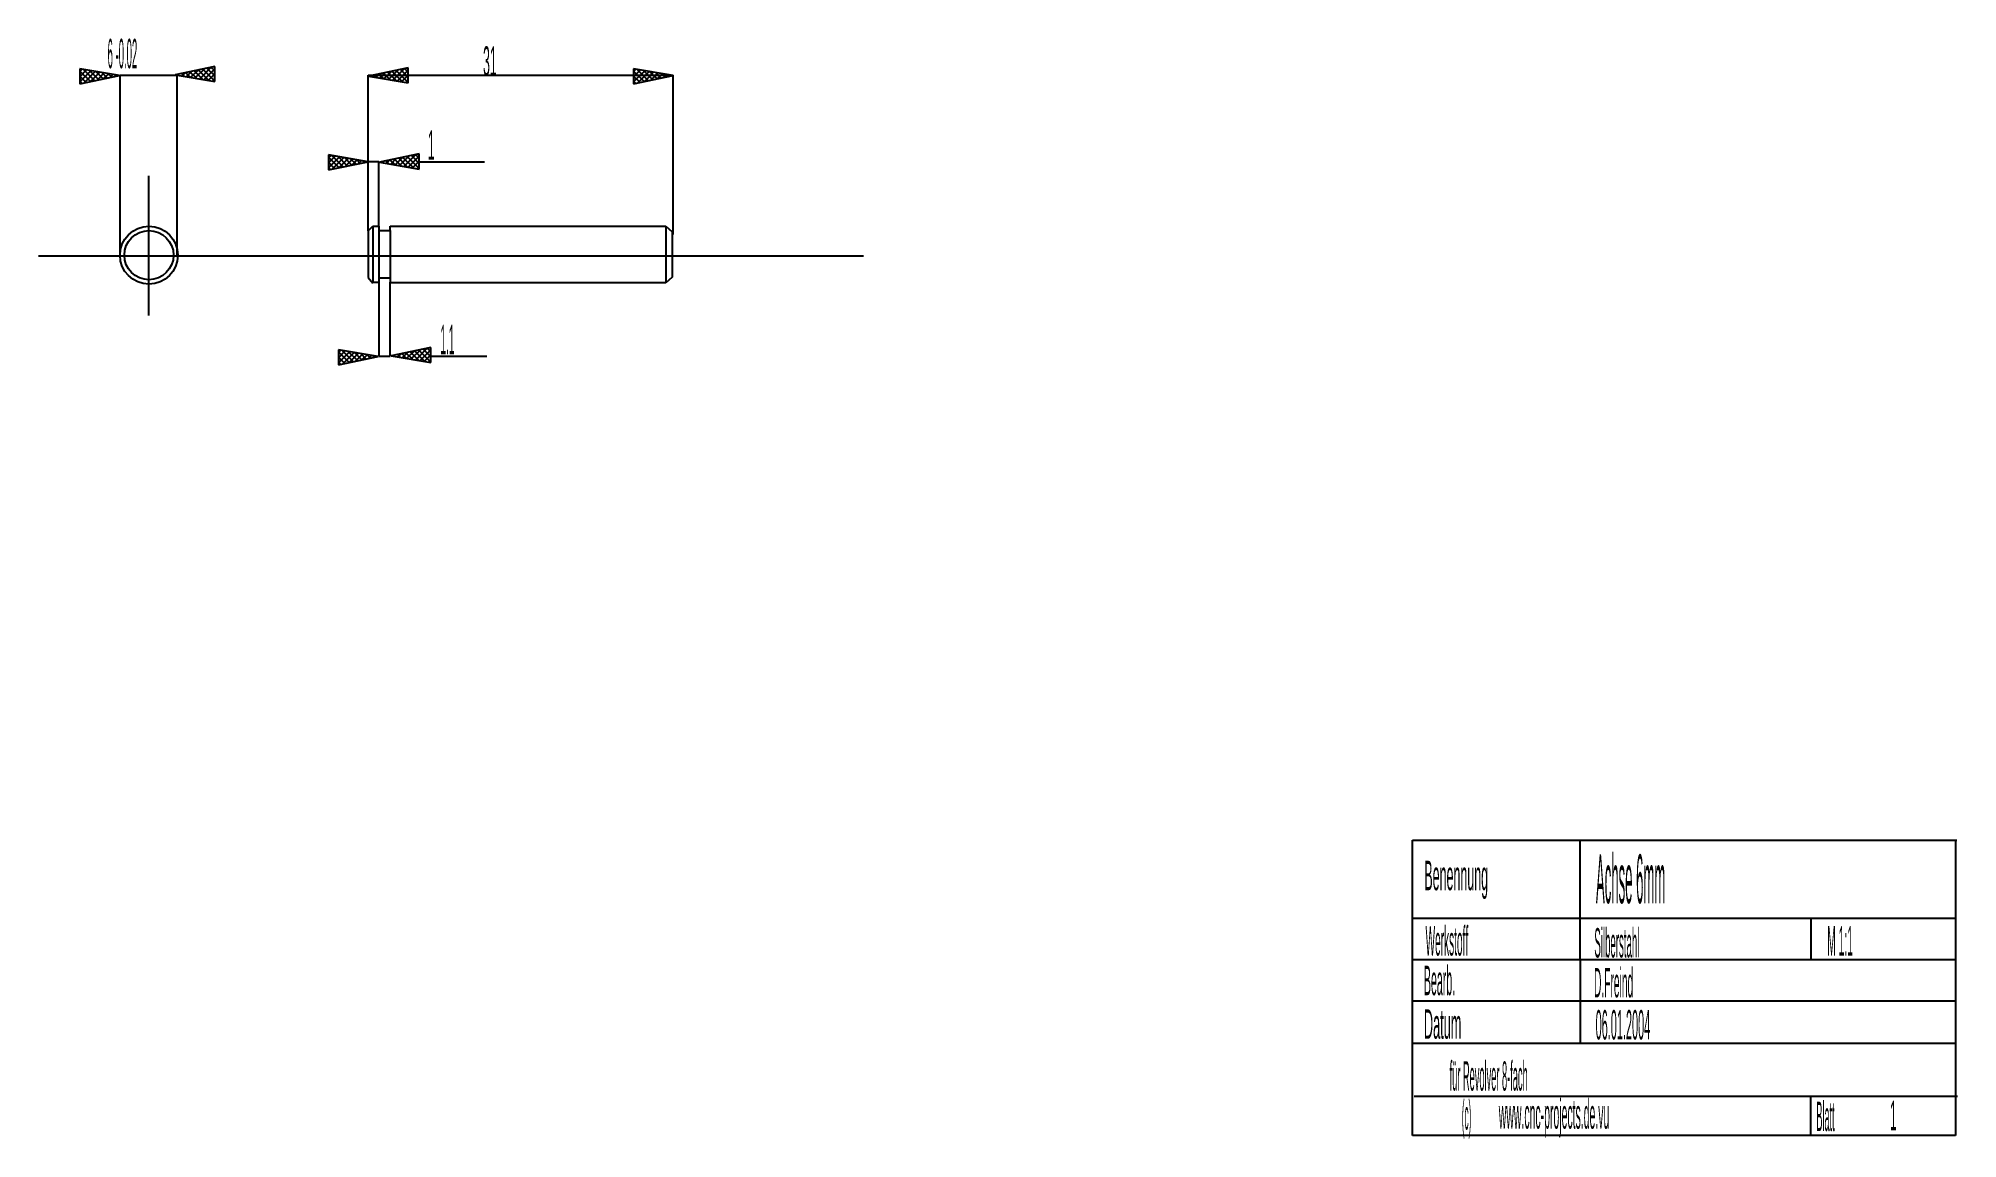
# Model space of a CAD drawing. Extents: x 3.38 to 11.09, y 0.35 to 4.77.
import ezdxf

# ---------------------------------------------------------------- set-up
doc = ezdxf.new("R2010")
doc.units = 0
doc.header["$LTSCALE"] = 10
doc.linetypes.add('DASHDOT', pattern=[1, 0.5, -0.25, 0, -0.25])
doc.layers.add('1', color=1, linetype='CONTINUOUS')

msp = doc.modelspace()

# ---------------------------------------------------------------- linework, layer by layer
at = {"layer": '1', "color": 1, "linetype": 'CONTINUOUS'}
for p, q in [((3.7048, 4.6236), (3.5455, 4.6508)), ((3.5455, 4.6508), (3.5455, 4.5904)), ((3.5455, 4.6508), (3.5455, 4.5904)), ((3.7048, 4.6236), (3.5455, 4.6508)), ((3.5455, 4.6508), (3.5455, 4.5904)), ((3.5455, 4.6508), (3.5455, 4.5904)), ((3.5548, 4.6492), (3.5455, 4.6399)), ((3.5548, 4.6492), (3.5455, 4.6399)), ((3.5725, 4.6462), (3.5455, 4.6192)), ((3.5725, 4.6462), (3.5455, 4.6192)), ((3.5901, 4.6432), (3.5455, 4.5986)), ((3.5901, 4.6432), (3.5455, 4.5986)), ((3.5882, 4.5993), (3.5455, 4.642)), ((3.5882, 4.5993), (3.5455, 4.642)), ((3.6053, 4.6028), (3.5598, 4.6483)), ((3.6053, 4.6028), (3.5598, 4.6483)), ((3.6078, 4.6402), (3.5613, 4.5937)), ((3.6078, 4.6402), (3.5613, 4.5937)), ((3.6224, 4.6064), (3.5847, 4.6441)), ((3.6224, 4.6064), (3.5847, 4.6441)), ((3.6254, 4.6371), (3.5874, 4.5991)), ((3.6254, 4.6371), (3.5874, 4.5991)), ((3.6395, 4.61), (3.6096, 4.6398)), ((3.6395, 4.61), (3.6096, 4.6398)), ((3.643, 4.6341), (3.6135, 4.6045)), ((3.643, 4.6341), (3.6135, 4.6045)), ((3.6566, 4.6135), (3.6345, 4.6356)), ((3.6566, 4.6135), (3.6345, 4.6356)), ((3.6607, 4.6311), (3.6396, 4.61)), ((3.6607, 4.6311), (3.6396, 4.61)), ((3.6737, 4.6171), (3.6595, 4.6313)), ((3.6737, 4.6171), (3.6595, 4.6313)), ((3.6783, 4.6281), (3.6656, 4.6154)), ((3.6783, 4.6281), (3.6656, 4.6154)), ((4.0876, 4.6597), (3.9283, 4.6265)), ((4.0876, 4.6597), (3.9283, 4.6265)), ((3.9407, 4.6244), (3.9368, 4.6283)), ((3.9407, 4.6244), (3.9368, 4.6283)), ((3.9421, 4.6294), (3.9376, 4.6249)), ((3.9421, 4.6294), (3.9376, 4.6249)), ((3.9656, 4.6201), (3.9539, 4.6319)), ((3.9656, 4.6201), (3.9539, 4.6319)), ((3.9682, 4.6348), (3.9552, 4.6219)), ((3.9682, 4.6348), (3.9552, 4.6219)), ((3.9905, 4.6159), (3.971, 4.6354)), ((3.9905, 4.6159), (3.971, 4.6354)), ((3.9943, 4.6403), (3.9729, 4.6189)), ((3.9943, 4.6403), (3.9729, 4.6189)), ((4.0154, 4.6117), (3.9881, 4.639)), ((4.0154, 4.6117), (3.9881, 4.639)), ((4.0204, 4.6457), (3.9905, 4.6159)), ((4.0204, 4.6457), (3.9905, 4.6159)), ((4.0403, 4.6074), (4.0052, 4.6426)), ((4.0403, 4.6074), (4.0052, 4.6426)), ((4.0464, 4.6512), (4.0082, 4.6129)), ((4.0464, 4.6512), (4.0082, 4.6129)), ((4.0652, 4.6032), (4.0223, 4.6461)), ((4.0652, 4.6032), (4.0223, 4.6461)), ((4.0725, 4.6566), (4.0258, 4.6099)), ((4.0725, 4.6566), (4.0258, 4.6099)), ((4.0876, 4.6015), (4.0394, 4.6497)), ((4.0876, 4.6015), (4.0394, 4.6497)), ((4.0876, 4.651), (4.0435, 4.6069)), ((4.0876, 4.651), (4.0435, 4.6069)), ((4.0876, 4.6221), (4.0565, 4.6533)), ((4.0876, 4.6221), (4.0565, 4.6533)), ((4.0876, 4.6303), (4.0611, 4.6039)), ((4.0876, 4.6303), (4.0611, 4.6039)), ((4.0876, 4.6428), (4.0735, 4.6568)), ((4.0876, 4.6428), (4.0735, 4.6568)), ((4.0876, 4.5993), (4.0876, 4.6597)), ((4.0876, 4.5993), (4.0876, 4.6597)), ((4.0876, 4.5993), (4.0876, 4.6597)), ((4.0876, 4.5993), (4.0876, 4.6597)), ((4.8647, 4.6547), (4.7054, 4.6215)), ((4.8647, 4.6547), (4.7054, 4.6215)), ((4.7453, 4.6298), (4.7324, 4.6169)), ((4.7453, 4.6298), (4.7324, 4.6169)), ((4.7677, 4.6109), (4.7482, 4.6304)), ((4.7677, 4.6109), (4.7482, 4.6304)), ((4.7714, 4.6352), (4.75, 4.6139)), ((4.7714, 4.6352), (4.75, 4.6139)), ((4.7926, 4.6066), (4.7653, 4.634)), ((4.7926, 4.6066), (4.7653, 4.634)), ((4.7975, 4.6407), (4.7677, 4.6109)), ((4.7975, 4.6407), (4.7677, 4.6109)), ((4.8175, 4.6024), (4.7823, 4.6375)), ((4.8175, 4.6024), (4.7823, 4.6375)), ((4.8236, 4.6461), (4.7853, 4.6079)), ((4.8236, 4.6461), (4.7853, 4.6079)), ((4.8424, 4.5981), (4.7994, 4.6411)), ((4.8424, 4.5981), (4.7994, 4.6411)), ((4.8497, 4.6516), (4.803, 4.6048)), ((4.8497, 4.6516), (4.803, 4.6048)), ((4.8647, 4.5964), (4.8165, 4.6447)), ((4.8647, 4.5964), (4.8165, 4.6447)), ((4.8647, 4.6459), (4.8206, 4.6018)), ((4.8647, 4.6459), (4.8206, 4.6018)), ((4.8647, 4.6171), (4.8336, 4.6482)), ((4.8647, 4.6171), (4.8336, 4.6482)), ((4.8647, 4.6378), (4.8507, 4.6518)), ((4.8647, 4.6378), (4.8507, 4.6518)), ((4.8647, 4.5943), (4.8647, 4.6547)), ((4.8647, 4.5943), (4.8647, 4.6547)), ((4.8647, 4.5943), (4.8647, 4.6547)), ((4.8647, 4.5943), (4.8647, 4.6547)), ((5.9303, 4.6236), (5.771, 4.6508)), ((5.771, 4.6508), (5.771, 4.5904)), ((5.771, 4.6508), (5.771, 4.5904)), ((5.9303, 4.6236), (5.771, 4.6508)), ((5.771, 4.6508), (5.771, 4.5904)), ((5.771, 4.6508), (5.771, 4.5904)), ((5.7803, 4.6492), (5.771, 4.6399)), ((5.7803, 4.6492), (5.771, 4.6399)), ((5.798, 4.6462), (5.771, 4.6192)), ((5.798, 4.6462), (5.771, 4.6192)), ((5.8156, 4.6432), (5.771, 4.5986)), ((5.8156, 4.6432), (5.771, 4.5986)), ((5.8137, 4.5993), (5.771, 4.642)), ((5.8137, 4.5993), (5.771, 4.642)), ((5.8308, 4.6028), (5.7854, 4.6483)), ((5.8308, 4.6028), (5.7854, 4.6483)), ((5.8333, 4.6402), (5.7868, 4.5937)), ((5.8333, 4.6402), (5.7868, 4.5937)), ((5.8479, 4.6064), (5.8103, 4.6441)), ((5.8479, 4.6064), (5.8103, 4.6441)), ((5.8509, 4.6371), (5.8129, 4.5991)), ((5.8509, 4.6371), (5.8129, 4.5991)), ((5.865, 4.61), (5.8352, 4.6398)), ((5.865, 4.61), (5.8352, 4.6398)), ((5.8686, 4.6341), (5.839, 4.6045)), ((5.8686, 4.6341), (5.839, 4.6045)), ((5.8821, 4.6135), (5.8601, 4.6356)), ((5.8821, 4.6135), (5.8601, 4.6356)), ((5.8862, 4.6311), (5.8651, 4.61)), ((5.8862, 4.6311), (5.8651, 4.61)), ((5.8992, 4.6171), (5.885, 4.6313)), ((5.8992, 4.6171), (5.885, 4.6313)), ((5.9038, 4.6281), (5.8912, 4.6154)), ((5.9038, 4.6281), (5.8912, 4.6154)), ((3.5455, 4.5904), (3.7048, 4.6236)), ((3.5455, 4.5904), (3.7048, 4.6236)), ((3.5711, 4.5957), (3.5455, 4.6214)), ((3.5711, 4.5957), (3.5455, 4.6214)), ((3.5541, 4.5922), (3.5455, 4.6007)), ((3.5541, 4.5922), (3.5455, 4.6007)), ((3.6908, 4.6207), (3.6844, 4.6271)), ((3.6908, 4.6207), (3.6844, 4.6271)), ((3.696, 4.6251), (3.6917, 4.6209)), ((3.696, 4.6251), (3.6917, 4.6209)), ((3.7048, 4.6236), (3.7048, 4.6236)), ((3.7048, 4.6236), (3.7048, 4.6236)), ((3.7076, 3.8997), (3.7076, 4.6252)), ((3.7076, 4.6252), (3.9347, 4.6252)), ((3.9283, 4.6265), (3.9283, 4.6265)), ((3.9283, 4.6265), (4.0876, 4.5993)), ((3.9283, 4.6265), (3.9283, 4.6265)), ((3.9283, 4.6265), (4.0876, 4.5993)), ((3.9347, 4.6252), (3.9347, 3.8997)), ((4.0876, 4.6097), (4.0787, 4.6008)), ((4.0876, 4.6097), (4.0787, 4.6008)), ((4.7046, 3.9998), (4.7046, 4.6252)), ((4.7046, 4.6252), (5.928, 4.6252)), ((4.7054, 4.6215), (4.7054, 4.6215)), ((4.7054, 4.6215), (4.8647, 4.5943)), ((4.7054, 4.6215), (4.7054, 4.6215)), ((4.7054, 4.6215), (4.8647, 4.5943)), ((4.7179, 4.6194), (4.714, 4.6233)), ((4.7179, 4.6194), (4.714, 4.6233)), ((4.7192, 4.6244), (4.7148, 4.6199)), ((4.7192, 4.6244), (4.7148, 4.6199)), ((4.7428, 4.6151), (4.7311, 4.6268)), ((4.7428, 4.6151), (4.7311, 4.6268)), ((4.8647, 4.6253), (4.8383, 4.5988)), ((4.8647, 4.6253), (4.8383, 4.5988)), ((4.8647, 4.6046), (4.8559, 4.5958)), ((4.8647, 4.6046), (4.8559, 4.5958)), ((5.771, 4.5904), (5.9303, 4.6236)), ((5.771, 4.5904), (5.9303, 4.6236)), ((5.7967, 4.5957), (5.771, 4.6214)), ((5.7967, 4.5957), (5.771, 4.6214)), ((5.7796, 4.5922), (5.771, 4.6007)), ((5.7796, 4.5922), (5.771, 4.6007)), ((5.9163, 4.6207), (5.9099, 4.6271)), ((5.9163, 4.6207), (5.9099, 4.6271)), ((5.9215, 4.6251), (5.9173, 4.6209)), ((5.9215, 4.6251), (5.9173, 4.6209)), ((5.928, 4.6252), (5.928, 3.9853)), ((5.9303, 4.6236), (5.9303, 4.6236)), ((5.9303, 4.6236), (5.9303, 4.6236)), ((4.7036, 4.2777), (4.5443, 4.3049)), ((4.5443, 4.3049), (4.5443, 4.2445)), ((4.5443, 4.3049), (4.5443, 4.2445)), ((4.7036, 4.2777), (4.5443, 4.3049)), ((4.5443, 4.3049), (4.5443, 4.2445)), ((4.5443, 4.3049), (4.5443, 4.2445)), ((4.5536, 4.3033), (4.5443, 4.294)), ((4.5536, 4.3033), (4.5443, 4.294)), ((4.5712, 4.3003), (4.5443, 4.2733)), ((4.5712, 4.3003), (4.5443, 4.2733)), ((4.5889, 4.2973), (4.5443, 4.2527)), ((4.5889, 4.2973), (4.5443, 4.2527)), ((4.587, 4.2534), (4.5443, 4.2961)), ((4.587, 4.2534), (4.5443, 4.2961)), ((4.5443, 4.2445), (4.7036, 4.2777)), ((4.5443, 4.2445), (4.7036, 4.2777)), ((4.5699, 4.2498), (4.5443, 4.2755)), ((4.5699, 4.2498), (4.5443, 4.2755)), ((4.5528, 4.2463), (4.5443, 4.2548)), ((4.5528, 4.2463), (4.5443, 4.2548)), ((4.6041, 4.257), (4.5586, 4.3025)), ((4.6041, 4.257), (4.5586, 4.3025)), ((4.6065, 4.2943), (4.56, 4.2478)), ((4.6065, 4.2943), (4.56, 4.2478)), ((4.6212, 4.2605), (4.5835, 4.2982)), ((4.6212, 4.2605), (4.5835, 4.2982)), ((4.6242, 4.2913), (4.5861, 4.2532)), ((4.6242, 4.2913), (4.5861, 4.2532)), ((4.6383, 4.2641), (4.6084, 4.294)), ((4.6383, 4.2641), (4.6084, 4.294)), ((4.6418, 4.2883), (4.6122, 4.2587)), ((4.6418, 4.2883), (4.6122, 4.2587)), ((4.6553, 4.2677), (4.6333, 4.2897)), ((4.6553, 4.2677), (4.6333, 4.2897)), ((4.6594, 4.2852), (4.6383, 4.2641)), ((4.6594, 4.2852), (4.6383, 4.2641)), ((4.6724, 4.2712), (4.6582, 4.2855)), ((4.6724, 4.2712), (4.6582, 4.2855)), ((4.6771, 4.2822), (4.6644, 4.2696)), ((4.6771, 4.2822), (4.6644, 4.2696)), ((4.6895, 4.2748), (4.6831, 4.2812)), ((4.6895, 4.2748), (4.6831, 4.2812)), ((4.6947, 4.2792), (4.6905, 4.275)), ((4.6947, 4.2792), (4.6905, 4.275)), ((4.7036, 4.2777), (4.7036, 4.2777)), ((4.7036, 4.2777), (4.7036, 4.2777)), ((4.7467, 4.2776), (4.7068, 4.2776)), ((4.7467, 4.0186), (4.7467, 4.2776)), ((4.9093, 4.3088), (4.75, 4.2756)), ((4.9093, 4.3088), (4.75, 4.2756)), ((4.75, 4.2756), (4.75, 4.2756)), ((4.75, 4.2756), (4.9093, 4.2484)), ((4.75, 4.2756), (4.75, 4.2756)), ((4.75, 4.2756), (4.9093, 4.2484)), ((4.7625, 4.2735), (4.7586, 4.2774)), ((4.7625, 4.2735), (4.7586, 4.2774)), ((4.7638, 4.2785), (4.7593, 4.274)), ((4.7638, 4.2785), (4.7593, 4.274)), ((4.7874, 4.2692), (4.7757, 4.281)), ((4.7874, 4.2692), (4.7757, 4.281)), ((4.7899, 4.2839), (4.777, 4.271)), ((4.7899, 4.2839), (4.777, 4.271)), ((4.8123, 4.265), (4.7927, 4.2845)), ((4.8123, 4.265), (4.7927, 4.2845)), ((4.816, 4.2894), (4.7946, 4.268)), ((4.816, 4.2894), (4.7946, 4.268)), ((4.8372, 4.2607), (4.8098, 4.2881)), ((4.8372, 4.2607), (4.8098, 4.2881)), ((4.8421, 4.2948), (4.8123, 4.265)), ((4.8421, 4.2948), (4.8123, 4.265)), ((4.8621, 4.2565), (4.8269, 4.2916)), ((4.8621, 4.2565), (4.8269, 4.2916)), ((4.8682, 4.3003), (4.8299, 4.262)), ((4.8682, 4.3003), (4.8299, 4.262)), ((4.887, 4.2522), (4.844, 4.2952)), ((4.887, 4.2522), (4.844, 4.2952)), ((4.8943, 4.3057), (4.8476, 4.259)), ((4.8943, 4.3057), (4.8476, 4.259)), ((4.9093, 4.2506), (4.8611, 4.2988)), ((4.9093, 4.2506), (4.8611, 4.2988)), ((4.9093, 4.3001), (4.8652, 4.256)), ((4.9093, 4.3001), (4.8652, 4.256)), ((4.9093, 4.2712), (4.8782, 4.3023)), ((4.9093, 4.2712), (4.8782, 4.3023)), ((4.9093, 4.2794), (4.8828, 4.2529)), ((4.9093, 4.2794), (4.8828, 4.2529)), ((4.9093, 4.2919), (4.8953, 4.3059)), ((4.9093, 4.2919), (4.8953, 4.3059)), ((4.9093, 4.2588), (4.9005, 4.2499)), ((4.9093, 4.2588), (4.9005, 4.2499)), ((4.9087, 4.2776), (5.1711, 4.2776)), ((4.9093, 4.2484), (4.9093, 4.3088)), ((4.9093, 4.2484), (4.9093, 4.3088)), ((4.9093, 4.2484), (4.9093, 4.3088)), ((4.9093, 4.2484), (4.9093, 4.3088)), ((4.7046, 3.9998), (4.7234, 4.0186)), ((4.7234, 4.0186), (4.7234, 3.7897)), ((4.7234, 4.0186), (4.7467, 4.0186)), ((4.7467, 4.0186), (4.7467, 3.7923)), ((4.7929, 4.0018), (4.7929, 4.0186)), ((4.7929, 4.0186), (5.9009, 4.0186)), ((5.9009, 4.0186), (5.9009, 3.7916)), ((5.9009, 4.0186), (5.9258, 3.9958)), ((4.7046, 3.9998), (4.7046, 3.8122)), ((4.7467, 4.0018), (4.7929, 4.0018)), ((4.7929, 4.0018), (4.7929, 3.8109)), ((5.9258, 3.9958), (5.9258, 3.8136)), ((4.7046, 3.8122), (4.7234, 3.7897)), ((4.7467, 3.7923), (4.7236, 3.7923)), ((4.7467, 3.8111), (4.7929, 3.8111)), ((4.7467, 3.7923), (4.7467, 3.4966)), ((5.9009, 3.7916), (4.7924, 3.7916)), ((4.7926, 3.4966), (4.7926, 3.7939)), ((4.7929, 3.8111), (4.7929, 3.7923)), ((5.9258, 3.8136), (5.9009, 3.7916)), ((4.7444, 3.495), (4.5851, 3.5221)), ((4.5851, 3.5221), (4.5851, 3.4617)), ((4.5851, 3.5221), (4.5851, 3.4617)), ((4.7444, 3.495), (4.5851, 3.5221)), ((4.5851, 3.5221), (4.5851, 3.4617)), ((4.5851, 3.5221), (4.5851, 3.4617)), ((4.5944, 3.5206), (4.5851, 3.5112)), ((4.5944, 3.5206), (4.5851, 3.5112)), ((4.6121, 3.5175), (4.5851, 3.4906)), ((4.6121, 3.5175), (4.5851, 3.4906)), ((4.6297, 3.5145), (4.5851, 3.4699)), ((4.6297, 3.5145), (4.5851, 3.4699)), ((4.6278, 3.4707), (4.5851, 3.5134)), ((4.6278, 3.4707), (4.5851, 3.5134)), ((4.5851, 3.4617), (4.7444, 3.495)), ((4.5851, 3.4617), (4.7444, 3.495)), ((4.6107, 3.4671), (4.5851, 3.4927)), ((4.6107, 3.4671), (4.5851, 3.4927)), ((4.5936, 3.4635), (4.5851, 3.4721)), ((4.5936, 3.4635), (4.5851, 3.4721)), ((4.6449, 3.4742), (4.5994, 3.5197)), ((4.6449, 3.4742), (4.5994, 3.5197)), ((4.6473, 3.5115), (4.6008, 3.465)), ((4.6473, 3.5115), (4.6008, 3.465)), ((4.662, 3.4778), (4.6243, 3.5154)), ((4.662, 3.4778), (4.6243, 3.5154)), ((4.665, 3.5085), (4.6269, 3.4705)), ((4.665, 3.5085), (4.6269, 3.4705)), ((4.6791, 3.4813), (4.6492, 3.5112)), ((4.6791, 3.4813), (4.6492, 3.5112)), ((4.6826, 3.5055), (4.653, 3.4759)), ((4.6826, 3.5055), (4.653, 3.4759)), ((4.6962, 3.4849), (4.6741, 3.5069)), ((4.6962, 3.4849), (4.6741, 3.5069)), ((4.7003, 3.5025), (4.6791, 3.4814)), ((4.7003, 3.5025), (4.6791, 3.4814)), ((4.7133, 3.4885), (4.699, 3.5027)), ((4.7133, 3.4885), (4.699, 3.5027)), ((4.7179, 3.4995), (4.7052, 3.4868)), ((4.7179, 3.4995), (4.7052, 3.4868)), ((4.7304, 3.492), (4.7239, 3.4984)), ((4.7304, 3.492), (4.7239, 3.4984)), ((4.7356, 3.4965), (4.7313, 3.4922)), ((4.7356, 3.4965), (4.7313, 3.4922)), ((4.7444, 3.495), (4.7444, 3.495)), ((4.7444, 3.495), (4.7444, 3.495)), ((4.7467, 3.4966), (4.7926, 3.4966)), ((4.9556, 3.5311), (4.7963, 3.4979)), ((4.9556, 3.5311), (4.7963, 3.4979)), ((4.7963, 3.4979), (4.7963, 3.4979)), ((4.7963, 3.4979), (4.9556, 3.4707)), ((4.7963, 3.4979), (4.7963, 3.4979)), ((4.7963, 3.4979), (4.9556, 3.4707)), ((4.8087, 3.4958), (4.8048, 3.4997)), ((4.8087, 3.4958), (4.8048, 3.4997)), ((4.8101, 3.5008), (4.8056, 3.4963)), ((4.8101, 3.5008), (4.8056, 3.4963)), ((4.8336, 3.4915), (4.8219, 3.5032)), ((4.8336, 3.4915), (4.8219, 3.5032)), ((4.8362, 3.5062), (4.8232, 3.4933)), ((4.8362, 3.5062), (4.8232, 3.4933)), ((4.8585, 3.4873), (4.839, 3.5068)), ((4.8585, 3.4873), (4.839, 3.5068)), ((4.8623, 3.5117), (4.8409, 3.4903)), ((4.8623, 3.5117), (4.8409, 3.4903)), ((4.8834, 3.483), (4.8561, 3.5104)), ((4.8834, 3.483), (4.8561, 3.5104)), ((4.8884, 3.5171), (4.8585, 3.4873)), ((4.8884, 3.5171), (4.8585, 3.4873)), ((4.9083, 3.4788), (4.8732, 3.5139)), ((4.9083, 3.4788), (4.8732, 3.5139)), ((4.9145, 3.5225), (4.8762, 3.4843)), ((4.9145, 3.5225), (4.8762, 3.4843)), ((4.9332, 3.4745), (4.8903, 3.5175)), ((4.9332, 3.4745), (4.8903, 3.5175)), ((4.9405, 3.528), (4.8938, 3.4812)), ((4.9405, 3.528), (4.8938, 3.4812)), ((4.9556, 3.4729), (4.9074, 3.5211)), ((4.9556, 3.4729), (4.9074, 3.5211)), ((4.9556, 3.5223), (4.9115, 3.4782)), ((4.9556, 3.5223), (4.9115, 3.4782)), ((4.9556, 3.4935), (4.9245, 3.5246)), ((4.9556, 3.4935), (4.9245, 3.5246)), ((4.9556, 3.5017), (4.9291, 3.4752)), ((4.9556, 3.5017), (4.9291, 3.4752)), ((4.9556, 3.5142), (4.9415, 3.5282)), ((4.9556, 3.5142), (4.9415, 3.5282)), ((4.9556, 3.481), (4.9467, 3.4722)), ((4.9556, 3.481), (4.9467, 3.4722)), ((4.9541, 3.4966), (5.1812, 3.4966)), ((4.9556, 3.4707), (4.9556, 3.5311)), ((4.9556, 3.4707), (4.9556, 3.5311)), ((4.9556, 3.4707), (4.9556, 3.5311)), ((4.9556, 3.4707), (4.9556, 3.5311)), ((8.9008, 0.3661), (8.9008, 1.5529)), ((8.9008, 1.5529), (11.0824, 1.5529)), ((8.9008, 1.5529), (11.0884, 1.5529)), ((8.9008, 1.5529), (11.0824, 1.5529)), ((8.9008, 0.3661), (8.9008, 1.5529)), ((9.5726, 1.5515), (9.5726, 1.2395)), ((11.0824, 1.5529), (11.0824, 0.3661)), ((11.0824, 1.5529), (11.0824, 0.3661)), ((8.9001, 1.2395), (11.0833, 1.2395)), ((9.5726, 1.2395), (9.5726, 1.0735)), ((10.5011, 1.2395), (10.5011, 1.0735)), ((8.9001, 1.0735), (11.0833, 1.0735)), ((9.5737, 1.0746), (9.5737, 0.9085)), ((8.9001, 0.9075), (11.0833, 0.9075)), ((9.5737, 0.9085), (9.5737, 0.7365)), ((8.902, 0.7365), (11.0828, 0.7365)), ((8.9077, 0.5239), (11.091, 0.5239)), ((10.4999, 0.5199), (10.4999, 0.3687)), ((11.0824, 0.3661), (8.9008, 0.3661))]:
    msp.add_line(p, q, dxfattribs=at)
at = {"layer": '1', "color": 1, "linetype": 'DASHDOT'}
for p, q in [((3.8209, 4.2214), (3.8209, 3.6604)), ((3.379, 3.9), (5.3429, 3.9)), ((5.3429, 3.9), (6.6949, 3.9))]:
    msp.add_line(p, q, dxfattribs=at)
at = {"layer": '1', "color": 1, "linetype": 'CONTINUOUS'}
for radius in [0.1161, 0.0987]:
    msp.add_circle((3.8233, 3.9023), radius, dxfattribs=at)

# ---------------------------------------------------------------- texts
at = {"layer": '1', "color": 1}
for s, height, width, p in [('6 -0.02', 0.11811, 0.242292, (3.6571, 4.6532)), ('31', 0.11811, 0.308372, (5.166, 4.623)), ('1', 0.1181, 0.308372, (4.944, 4.2854)), ('1.1', 0.11811, 0.256977, (4.9944, 3.5044)), ('Benennung', 0.11811, 0.316938, (8.9482, 1.3514)), ('Achse 6mm', 0.19685, 0.200442, (9.6378, 1.2989)), ('Werkstoff', 0.11811, 0.256977, (8.953, 1.0889)), ('Silberstahl', 0.11811, 0.245296, (9.6313, 1.0812)), ('M 1:1', 0.11811, 0.262116, (10.567, 1.0889)), ('Bearb.', 0.11811, 0.269825, (8.9464, 0.9298)), ('D.Freind', 0.11811, 0.260189, (9.6299, 0.9209)), ('Datum', 0.11811, 0.323791, (8.9464, 0.7548)), ('06.01.2004', 0.11811, 0.277535, (9.6364, 0.7518)), ('für Revolver 8-fach ', 0.11811, 0.235134, (9.0497, 0.5463)), ('(c)', 0.11811, 0.205581, (9.0988, 0.3892)), ('www.cnc-projects.de.vu', 0.11811, 0.266321, (9.2473, 0.3933)), ('Blatt', 0.11811, 0.231279, (10.5235, 0.384)), ('1', 0.1181, 0.308372, (10.819, 0.3873))]:
    msp.add_text(s, height=height, dxfattribs=dict(at, width=width)).set_placement(p)

doc.saveas('drawing.dxf')
